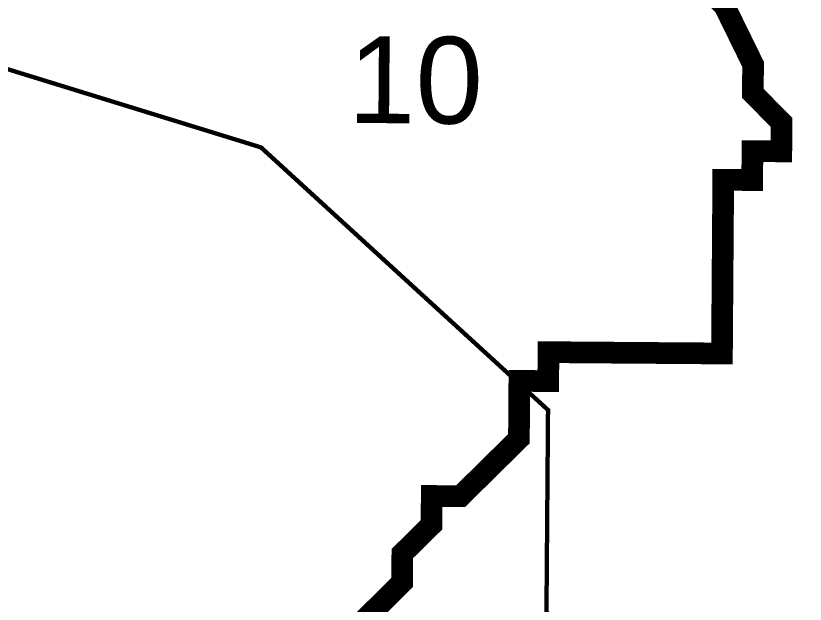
# Model space of a CAD drawing. Header units: metres. Extents: x 326467 to 340077, y 1811030 to 1824953.
# Drawn here: x 329626.1 to 329736.4, y 1812942.7 to 1813024.9 of the extents above; entities that cross this region are included whole.
import ezdxf

# ---------------------------------------------------------------- set-up
doc = ezdxf.new("R2010")
doc.units = ezdxf.units.M
doc.header["$MEASUREMENT"] = 0
for name, color, linetype in [('HAZARDS LINE', 1, 'Continuous'), ('SURVEY NO.', 7, 'Continuous'), ('SURVEY PLOT BOUNDARY', 35, 'Continuous')]:
    doc.layers.add(name, color=color, linetype=linetype)
doc.styles.add('PDF Arial', font='arial.ttf')

# ---------------------------------------------------------------- blocks, each defined once
blk = doc.blocks.new('16')
at = {"layer": 'HAZARDS LINE', "lineweight": 18, "const_width": 3.03}
blk.add_lwpolyline([(329671.92, 1812937.71), (329676, 1812941.72), (329680.07, 1812945.74), (329680.1, 1812949.78), (329684.17, 1812953.79), (329684.21, 1812957.83), (329688.25, 1812957.8), (329692.32, 1812961.82), (329696.4, 1812965.83), (329696.43, 1812969.87), (329696.46, 1812973.91), (329700.5, 1812973.88), (329700.53, 1812977.93), (329704.57, 1812977.89), (329708.62, 1812977.86), (329712.66, 1812977.83), (329716.7, 1812977.8), (329720.74, 1812977.77), (329724.79, 1812977.74), (329724.82, 1812981.78), (329724.85, 1812985.82), (329724.88, 1812989.87), (329724.91, 1812993.91), (329724.94, 1812997.95), (329724.97, 1813002), (329729.02, 1813001.97), (329729.05, 1813006.01), (329733.09, 1813005.98), (329733.12, 1813010.02), (329729.11, 1813014.09), (329729.14, 1813018.14), (329725.16, 1813026.25), (329721.15, 1813030.33)], dxfattribs=at)
at = {"layer": 'SURVEY PLOT BOUNDARY', "lineweight": 18, "const_width": 0.606}
for points in [[(329776.62, 1812884.34), (329764.37, 1812868.26), (329760.33, 1812868.29), (329748.26, 1812876.47), (329748.45, 1812900.73), (329720.37, 1812929.25), (329700.25, 1812941.54), (329700.47, 1812969.84), (329660.33, 1813006.54), (329619.99, 1813018.98), (329607.9, 1813023.12), (329620.46, 1813079.63), (329685.73, 1813155.95), (329717.98, 1813143.57), (329762.04, 1813090.66), (329773.54, 1813009.71), (329785.42, 1812977.27), (329797.11, 1812920.57), (329784.89, 1812908.54), (329772.76, 1812908.63), (329764.55, 1812892.52)], [(329525.86, 1812870.1), (329558.7, 1812934.54), (329575.03, 1812954.63), (329587.41, 1812986.88), (329607.9, 1813023.12), (329619.99, 1813018.98), (329660.33, 1813006.54), (329700.47, 1812969.84), (329700.25, 1812941.54), (329720.37, 1812929.25), (329675.5, 1812877.04), (329659.33, 1812877.16), (329647.04, 1812857.04), (329610.44, 1812829.02), (329586.22, 1812833.25), (329562.18, 1812861.74)]]:
    blk.add_lwpolyline(points, close=True, dxfattribs=at)
at = {"layer": 'SURVEY NO.', "insert": (329672.48, 1813009.79), "char_height": 12.129, "attachment_point": 7, "rotation": 359.5579, "style": 'PDF Arial'}
blk.add_mtext('10', dxfattribs=at)

msp = doc.modelspace()

# ---------------------------------------------------------------- block references
msp.add_blockref('16', (0, 0))

doc.saveas('drawing.dxf')
